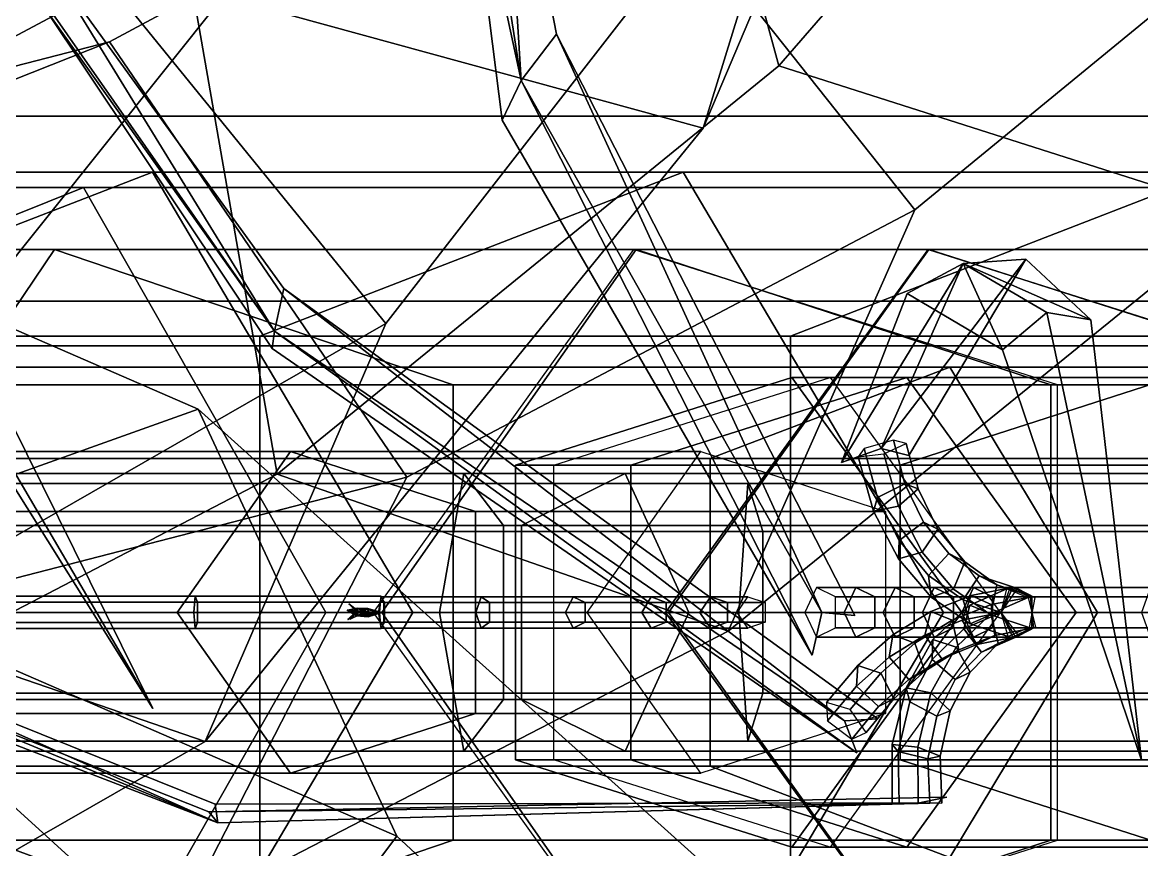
# Model space of a CAD drawing. Header units: metres. Extents: x -236 to 197, y -84 to 78.
# Drawn here: x 52.907 to 57.627, y -1.001 to 2.49 of the extents above; entities that cross this region are included whole.
import ezdxf

# ---------------------------------------------------------------- set-up
doc = ezdxf.new("R2010")
doc.units = ezdxf.units.M

msp = doc.modelspace()

# ---------------------------------------------------------------- linework, layer by layer
at = {"layer": 'Lacypla_Intrnd', "color": 3}
for points in [[(49.3795, 1.5316, 697.3283), (53.0419, 1.5316, 706.8227), (52.009, 0, 707.2211), (48.3466, 0, 697.7267)], [(49.3185, 1.5316, 437.1048), (58.1727, 1.5316, 442.1207), (57.627, 0, 443.084), (48.7728, 0, 438.0681)], [(50.2065, 0.9609, 435.5373), (59.0608, 0.9609, 440.5531), (58.1727, 1.5316, 442.1207), (49.3185, 1.5316, 437.1048)], [(51.0605, 0.9609, 696.6799), (54.7228, 0.9609, 706.1743), (53.0419, 1.5316, 706.8227), (49.3795, 1.5316, 697.3283)], [(53.0419, 1.5316, 706.8227), (55.4958, 1.5316, 716.6348), (54.4219, 0, 716.9039), (52.009, 0, 707.2211)], [(54.7228, 0.9609, 706.1743), (57.2434, 0.9609, 716.1971), (55.4958, 1.5316, 716.6348), (53.0419, 1.5316, 706.8227)], [(56.7263, 1.5316, 736.7879), (55.4844, 1.5316, 746.8257), (54.3857, 0, 746.6902), (55.6192, 0, 736.7879)], [(55.4958, 1.5316, 716.6348), (56.7301, 1.5316, 726.6736), (55.6313, 0, 726.8091), (54.4219, 0, 716.9039)], [(58.5279, 0.9609, 736.7879), (57.2725, 0.9609, 747.0463), (55.4844, 1.5316, 746.8257), (56.7263, 1.5316, 736.7879)], [(57.2434, 0.9609, 716.1971), (58.5182, 0.9609, 726.453), (56.7301, 1.5316, 726.6736), (55.4958, 1.5316, 716.6348)], [(56.7301, 1.5316, 726.6736), (56.7263, 1.5316, 736.7879), (55.6192, 0, 736.7879), (55.6313, 0, 726.8091)], [(58.5182, 0.9609, 726.453), (58.5279, 0.9609, 736.7879), (56.7263, 1.5316, 736.7879), (56.7301, 1.5316, 726.6736)], [(50.2065, -0.9609, 435.5373), (59.0608, -0.9609, 440.5531), (59.0608, 0.9609, 440.5531), (50.2065, 0.9609, 435.5373)], [(51.0605, -0.9609, 696.6799), (54.7228, -0.9609, 706.1743), (54.7228, 0.9609, 706.1743), (51.0605, 0.9609, 696.6799)], [(54.7228, -0.9609, 706.1743), (57.2434, -0.9609, 716.1971), (57.2434, 0.9609, 716.1971), (54.7228, 0.9609, 706.1743)], [(56.3139, 0.9911, 746.8957), (56.1523, 0.9911, 753.4788), (54.9869, 0.6218, 753.4501), (55.1485, 0.6218, 746.8671)], [(56.1523, 0.9911, 753.4788), (56.636, 0.9911, 760.0138), (55.4733, 0.6218, 760.0996), (54.9869, 0.6218, 753.4501)], [(56.636, 0.9911, 760.0138), (57.7578, 0.9911, 766.47), (56.6092, 0.6218, 766.6693), (55.4733, 0.6218, 760.0996)], [(57.0302, 0, 746.9133), (56.8685, 0, 753.4963), (56.1523, 0.9911, 753.4788), (56.3139, 0.9911, 746.8957)], [(56.8685, 0, 753.4963), (57.3504, 0, 759.9611), (56.636, 0.9911, 760.0138), (56.1523, 0.9911, 753.4788)], [(57.7578, 0.9911, 766.47), (59.5071, 0.9911, 772.7852), (58.3835, 0.6218, 773.0961), (56.6092, 0.6218, 766.6693)], [(57.3504, 0, 759.9611), (58.4637, 0, 766.3475), (57.7578, 0.9911, 766.47), (56.636, 0.9911, 760.0138)], [(57.2434, -0.9609, 716.1971), (58.5182, -0.9609, 726.453), (58.5182, 0.9609, 726.453), (57.2434, 0.9609, 716.1971)], [(58.5279, -0.9609, 736.7879), (57.2725, -0.9609, 747.0463), (57.2725, 0.9609, 747.0463), (58.5279, 0.9609, 736.7879)], [(55.1485, 0.6218, 746.8671), (54.9869, 0.6218, 753.4501), (54.9869, -0.6218, 753.4501), (55.1485, -0.6218, 746.8671)], [(54.9869, 0.6218, 753.4501), (55.4733, 0.6218, 760.0996), (55.4733, -0.6218, 760.0996), (54.9869, -0.6218, 753.4501)], [(55.4733, 0.6218, 760.0996), (56.6092, 0.6218, 766.6693), (56.6092, -0.6218, 766.6693), (55.4733, -0.6218, 760.0996)], [(56.6092, 0.6218, 766.6693), (58.3835, 0.6218, 773.0961), (58.3835, -0.6218, 773.0961), (56.6092, -0.6218, 766.6693)], [(51.004, 0.5855, 220.6413), (54.7681, 0.5855, 221.5844), (54.6653, 0, 221.9949), (50.9214, 0, 221.0563)], [(51.1383, 0.3673, 219.9658), (54.9354, 0.3673, 220.9163), (54.7681, 0.5855, 221.5844), (51.004, 0.5855, 220.6413)], [(52.4689, 0.5855, 700.0305), (55.4491, 0.5855, 702.4714), (55.0122, 0.3673, 703.0038), (51.9365, 0.3673, 700.4674)], [(52.796, 0, 699.762), (55.7176, 0, 702.1443), (55.4491, 0.5855, 702.4714), (52.4689, 0.5855, 700.0305)], [(54.7681, 0.5855, 221.5844), (58.4815, 0.5855, 222.711), (58.3586, 0, 223.116), (54.6653, 0, 221.9949)], [(54.9354, 0.3673, 220.9163), (58.6814, 0.3673, 222.052), (58.4815, 0.5855, 222.711), (54.7681, 0.5855, 221.5844)], [(55.4491, 0.5855, 702.4714), (58.8482, 0.5855, 704.2841), (58.5236, 0.3673, 704.8915), (55.0122, 0.3673, 703.0038)], [(55.7176, 0, 702.1443), (59.0478, 0, 703.9109), (58.8482, 0.5855, 704.2841), (55.4491, 0.5855, 702.4714)], [(51.1383, -0.3673, 219.9658), (54.9354, -0.3673, 220.9163), (54.9354, 0.3673, 220.9163), (51.1383, 0.3673, 219.9658)], [(51.9365, 0.3673, 700.4674), (55.0122, 0.3673, 703.0038), (55.0122, -0.3673, 703.0038), (51.9365, -0.3673, 700.4674)], [(54.9354, -0.3673, 220.9163), (58.6814, -0.3673, 222.052), (58.6814, 0.3673, 222.052), (54.9354, 0.3673, 220.9163)], [(55.0122, 0.3673, 703.0038), (58.5236, 0.3673, 704.8915), (58.5236, -0.3673, 704.8915), (55.0122, -0.3673, 703.0038)], [(54.8411, 0.0661, 748.1212), (54.4177, 0.0661, 748.2156), (54.4072, 0, 748.169), (54.8196, 0, 748.0786)], [(54.8761, 0.0415, 748.1907), (54.4347, 0.0415, 748.2915), (54.4177, 0.0661, 748.2156), (54.8411, 0.0661, 748.1212)], [(55.2289, 0.0661, 747.9268), (54.8411, 0.0661, 748.1212), (54.8196, 0, 748.0786), (55.1977, 0, 747.8906)], [(55.2797, 0.0415, 747.9857), (54.8761, 0.0415, 748.1907), (54.8411, 0.0661, 748.1212), (55.2289, 0.0661, 747.9268)], [(55.5579, 0.0661, 747.6439), (55.2289, 0.0661, 747.9268), (55.1977, 0, 747.8906), (55.5188, 0, 747.6163)], [(55.6214, 0.0415, 747.6886), (55.2797, 0.0415, 747.9857), (55.2289, 0.0661, 747.9268), (55.5579, 0.0661, 747.6439)], [(55.8082, 0.0661, 747.2895), (55.5579, 0.0661, 747.6439), (55.5188, 0, 747.6163), (55.7636, 0, 747.2723)], [(55.8807, 0.0415, 747.3175), (55.6214, 0.0415, 747.6886), (55.5579, 0.0661, 747.6439), (55.8082, 0.0661, 747.2895)], [(55.9662, 0.0661, 746.8798), (55.8082, 0.0661, 747.2895), (55.7636, 0, 747.2723), (55.9217, 0, 746.8626)], [(56.0388, 0.0415, 746.9078), (55.8807, 0.0415, 747.3175), (55.8082, 0.0661, 747.2895), (55.9662, 0.0661, 746.8798)], [(54.8761, -0.0415, 748.1907), (54.4347, -0.0415, 748.2915), (54.4347, 0.0415, 748.2915), (54.8761, 0.0415, 748.1907)], [(55.2797, -0.0415, 747.9857), (54.8761, -0.0415, 748.1907), (54.8761, 0.0415, 748.1907), (55.2797, 0.0415, 747.9857)], [(55.6214, -0.0415, 747.6886), (55.2797, -0.0415, 747.9857), (55.2797, 0.0415, 747.9857), (55.6214, 0.0415, 747.6886)], [(55.8807, -0.0415, 747.3175), (55.6214, -0.0415, 747.6886), (55.6214, 0.0415, 747.6886), (55.8807, 0.0415, 747.3175)], [(56.0388, -0.0415, 746.9078), (55.8807, -0.0415, 747.3175), (55.8807, 0.0415, 747.3175), (56.0388, 0.0415, 746.9078)], [(48.3466, 0, 697.7267), (52.009, 0, 707.2211), (53.0419, -1.5316, 706.8227), (49.3795, -1.5316, 697.3283)], [(48.7728, 0, 438.0681), (57.627, 0, 443.084), (58.1727, -1.5316, 442.1207), (49.3185, -1.5316, 437.1048)], [(50.9214, 0, 221.0563), (54.6653, 0, 221.9949), (54.7681, -0.5855, 221.5844), (51.004, -0.5855, 220.6413)], [(52.009, 0, 707.2211), (54.4219, 0, 716.9039), (55.4958, -1.5316, 716.6348), (53.0419, -1.5316, 706.8227)], [(52.4689, -0.5855, 700.0305), (55.4491, -0.5855, 702.4714), (55.7176, 0, 702.1443), (52.796, 0, 699.762)], [(55.6192, 0, 736.7879), (54.3857, 0, 746.6902), (55.4844, -1.5316, 746.8257), (56.7263, -1.5316, 736.7879)], [(54.8196, 0, 748.0786), (54.4072, 0, 748.169), (54.4177, -0.0661, 748.2156), (54.8411, -0.0661, 748.1212)], [(54.8411, -0.0661, 748.1212), (54.4177, -0.0661, 748.2156), (54.4347, -0.0415, 748.2915), (54.8761, -0.0415, 748.1907)], [(54.4219, 0, 716.9039), (55.6313, 0, 726.8091), (56.7301, -1.5316, 726.6736), (55.4958, -1.5316, 716.6348)], [(54.6653, 0, 221.9949), (58.3586, 0, 223.116), (58.4815, -0.5855, 222.711), (54.7681, -0.5855, 221.5844)], [(55.1977, 0, 747.8906), (54.8196, 0, 748.0786), (54.8411, -0.0661, 748.1212), (55.2289, -0.0661, 747.9268)], [(55.2289, -0.0661, 747.9268), (54.8411, -0.0661, 748.1212), (54.8761, -0.0415, 748.1907), (55.2797, -0.0415, 747.9857)], [(55.5188, 0, 747.6163), (55.1977, 0, 747.8906), (55.2289, -0.0661, 747.9268), (55.5579, -0.0661, 747.6439)], [(55.5579, -0.0661, 747.6439), (55.2289, -0.0661, 747.9268), (55.2797, -0.0415, 747.9857), (55.6214, -0.0415, 747.6886)], [(55.4491, -0.5855, 702.4714), (58.8482, -0.5855, 704.2841), (59.0478, 0, 703.9109), (55.7176, 0, 702.1443)], [(55.7636, 0, 747.2723), (55.5188, 0, 747.6163), (55.5579, -0.0661, 747.6439), (55.8082, -0.0661, 747.2895)], [(55.8082, -0.0661, 747.2895), (55.5579, -0.0661, 747.6439), (55.6214, -0.0415, 747.6886), (55.8807, -0.0415, 747.3175)], [(55.6313, 0, 726.8091), (55.6192, 0, 736.7879), (56.7263, -1.5316, 736.7879), (56.7301, -1.5316, 726.6736)], [(55.9217, 0, 746.8626), (55.7636, 0, 747.2723), (55.8082, -0.0661, 747.2895), (55.9662, -0.0661, 746.8798)], [(55.9662, -0.0661, 746.8798), (55.8082, -0.0661, 747.2895), (55.8807, -0.0415, 747.3175), (56.0388, -0.0415, 746.9078)], [(56.3139, -0.9911, 746.8957), (56.1523, -0.9911, 753.4788), (56.8685, 0, 753.4963), (57.0302, 0, 746.9133)], [(56.1523, -0.9911, 753.4788), (56.636, -0.9911, 760.0138), (57.3504, 0, 759.9611), (56.8685, 0, 753.4963)], [(56.636, -0.9911, 760.0138), (57.7578, -0.9911, 766.47), (58.4637, 0, 766.3475), (57.3504, 0, 759.9611)], [(51.004, -0.5855, 220.6413), (54.7681, -0.5855, 221.5844), (54.9354, -0.3673, 220.9163), (51.1383, -0.3673, 219.9658)], [(51.9365, -0.3673, 700.4674), (55.0122, -0.3673, 703.0038), (55.4491, -0.5855, 702.4714), (52.4689, -0.5855, 700.0305)], [(54.7681, -0.5855, 221.5844), (58.4815, -0.5855, 222.711), (58.6814, -0.3673, 222.052), (54.9354, -0.3673, 220.9163)], [(55.0122, -0.3673, 703.0038), (58.5236, -0.3673, 704.8915), (58.8482, -0.5855, 704.2841), (55.4491, -0.5855, 702.4714)], [(55.1485, -0.6218, 746.8671), (54.9869, -0.6218, 753.4501), (56.1523, -0.9911, 753.4788), (56.3139, -0.9911, 746.8957)], [(54.9869, -0.6218, 753.4501), (55.4733, -0.6218, 760.0996), (56.636, -0.9911, 760.0138), (56.1523, -0.9911, 753.4788)], [(55.4733, -0.6218, 760.0996), (56.6092, -0.6218, 766.6693), (57.7578, -0.9911, 766.47), (56.636, -0.9911, 760.0138)], [(56.6092, -0.6218, 766.6693), (58.3835, -0.6218, 773.0961), (59.5071, -0.9911, 772.7852), (57.7578, -0.9911, 766.47)], [(49.3185, -1.5316, 437.1048), (58.1727, -1.5316, 442.1207), (59.0608, -0.9609, 440.5531), (50.2065, -0.9609, 435.5373)], [(49.3795, -1.5316, 697.3283), (53.0419, -1.5316, 706.8227), (54.7228, -0.9609, 706.1743), (51.0605, -0.9609, 696.6799)], [(53.0419, -1.5316, 706.8227), (55.4958, -1.5316, 716.6348), (57.2434, -0.9609, 716.1971), (54.7228, -0.9609, 706.1743)], [(56.7263, -1.5316, 736.7879), (55.4844, -1.5316, 746.8257), (57.2725, -0.9609, 747.0463), (58.5279, -0.9609, 736.7879)], [(55.4958, -1.5316, 716.6348), (56.7301, -1.5316, 726.6736), (58.5182, -0.9609, 726.453), (57.2434, -0.9609, 716.1971)], [(56.7301, -1.5316, 726.6736), (56.7263, -1.5316, 736.7879), (58.5279, -0.9609, 736.7879), (58.5182, -0.9609, 726.453)]]:
    msp.add_3dface(points, dxfattribs=at)
at = {"layer": 'Lacypla_Leaf', "color": 3}
for points in [[(54.8187, 3.4719, 792.0076), (54.923, 3.6556, 791.9775), (55.0105, 2.2443, 793.2386)], [(54.8187, 3.4719, 792.0076), (55.0105, 2.2443, 793.2386), (54.923, 3.6556, 791.9775)], [(55.0105, 2.2443, 793.2386), (54.923, 3.6556, 791.9775), (55.1595, 2.4404, 793.3345)], [(55.0105, 2.2443, 793.2386), (55.1595, 2.4404, 793.3345), (54.923, 3.6556, 791.9775)], [(55.0105, 2.2443, 793.2386), (54.7658, 3.3777, 791.7413), (54.8187, 3.4719, 792.0076)], [(55.0105, 2.2443, 793.2386), (54.8187, 3.4719, 792.0076), (54.7658, 3.3777, 791.7413)], [(54.9301, 2.0774, 793.0314), (54.7658, 3.3777, 791.7413), (55.0105, 2.2443, 793.2386)], [(54.9301, 2.0774, 793.0314), (55.0105, 2.2443, 793.2386), (54.7658, 3.3777, 791.7413)], [(54.8426, -5.7574, 202.9584), (49.2328, 3.243, 203.5476), (55.1031, -6.5776, 204.1794)], [(54.8426, -5.7574, 202.9584), (55.1031, -6.5776, 204.1794), (49.2328, 3.243, 203.5476)], [(49.2328, 3.243, 203.5476), (54.2033, -6.4167, 204.8075), (55.1031, -6.5776, 204.1794)], [(49.2328, 3.243, 203.5476), (55.1031, -6.5776, 204.1794), (54.2033, -6.4167, 204.8075)], [(53.0249, 2.5394, 793.5549), (53.0165, 2.7418, 793.6221), (53.9701, 1.1873, 794.136)], [(53.0249, 2.5394, 793.5549), (53.9701, 1.1873, 794.136), (53.0165, 2.7418, 793.6221)], [(53.9701, 1.1873, 794.136), (53.0165, 2.7418, 793.6221), (54.0096, 1.3664, 794.3264)], [(53.9701, 1.1873, 794.136), (54.0096, 1.3664, 794.3264), (53.0165, 2.7418, 793.6221)], [(53.96, 1.1137, 793.868), (52.9936, 2.5595, 793.2698), (53.9701, 1.1873, 794.136)], [(53.96, 1.1137, 793.868), (53.9701, 1.1873, 794.136), (52.9936, 2.5595, 793.2698)], [(53.9701, 1.1873, 794.136), (52.9936, 2.5595, 793.2698), (53.0249, 2.5394, 793.5549)], [(53.9701, 1.1873, 794.136), (53.0249, 2.5394, 793.5549), (52.9936, 2.5595, 793.2698)], [(55.1595, 2.4404, 793.3345), (56.2781, 0, 794.6673), (55.0105, 2.2443, 793.2386)], [(55.1595, 2.4404, 793.3345), (55.0105, 2.2443, 793.2386), (56.2781, 0, 794.6673)], [(56.2781, 0, 794.6673), (55.1595, 2.4404, 793.3345), (56.4169, -0.0131, 794.7875)], [(56.2781, 0, 794.6673), (56.4169, -0.0131, 794.7875), (55.1595, 2.4404, 793.3345)], [(56.2378, -0.1802, 794.6237), (54.9301, 2.0774, 793.0314), (55.0105, 2.2443, 793.2386)], [(56.2378, -0.1802, 794.6237), (55.0105, 2.2443, 793.2386), (54.9301, 2.0774, 793.0314)], [(56.2781, 0, 794.6673), (55.0105, 2.2443, 793.2386), (56.2378, -0.1802, 794.6237)], [(56.2781, 0, 794.6673), (56.2378, -0.1802, 794.6237), (55.0105, 2.2443, 793.2386)], [(56.529, 0.6911, 794.4507), (56.8749, 1.4724, 791.6302), (56.3612, 0.6323, 794.5171)], [(56.529, 0.6911, 794.4507), (56.3612, 0.6323, 794.5171), (56.8749, 1.4724, 791.6302)], [(56.3612, 0.6323, 794.5171), (56.638, 1.3459, 791.5579), (56.8749, 1.4724, 791.6302)], [(56.3612, 0.6323, 794.5171), (56.8749, 1.4724, 791.6302), (56.638, 1.3459, 791.5579)], [(57.1385, 1.4911, 791.6273), (56.529, 0.6911, 794.4507), (56.8749, 1.4724, 791.6302)], [(57.1385, 1.4911, 791.6273), (56.8749, 1.4724, 791.6302), (56.529, 0.6911, 794.4507)], [(56.529, 0.6911, 794.4507), (57.1385, 1.4911, 791.6273), (56.6451, 0.6617, 794.5905)], [(56.529, 0.6911, 794.4507), (56.6451, 0.6617, 794.5905), (57.1385, 1.4911, 791.6273)], [(56.638, 1.3459, 791.5579), (57.0403, 1.1077, 789.7792), (56.8749, 1.4724, 791.6302)], [(56.638, 1.3459, 791.5579), (56.8749, 1.4724, 791.6302), (57.0403, 1.1077, 789.7792)], [(56.8749, 1.4724, 791.6302), (57.4133, 1.2346, 789.8293), (57.1385, 1.4911, 791.6273)], [(56.8749, 1.4724, 791.6302), (57.1385, 1.4911, 791.6273), (57.4133, 1.2346, 789.8293)], [(56.8749, 1.4724, 791.6302), (57.0403, 1.1077, 789.7792), (57.2275, 1.2655, 789.9296)], [(56.8749, 1.4724, 791.6302), (57.2275, 1.2655, 789.9296), (57.0403, 1.1077, 789.7792)], [(57.2275, 1.2655, 789.9296), (57.4133, 1.2346, 789.8293), (56.8749, 1.4724, 791.6302)], [(57.2275, 1.2655, 789.9296), (56.8749, 1.4724, 791.6302), (57.4133, 1.2346, 789.8293)], [(54.0096, 1.3664, 794.3264), (56.3737, -0.4576, 794.5847), (53.9701, 1.1873, 794.136)], [(54.0096, 1.3664, 794.3264), (53.9701, 1.1873, 794.136), (56.3737, -0.4576, 794.5847)], [(56.3737, -0.4576, 794.5847), (54.0096, 1.3664, 794.3264), (56.514, -0.4494, 794.7036)], [(56.3737, -0.4576, 794.5847), (56.514, -0.4494, 794.7036), (54.0096, 1.3664, 794.3264)], [(57.0403, 1.1077, 789.7792), (57.6267, -0.6239, 788.8661), (57.2275, 1.2655, 789.9296)], [(57.0403, 1.1077, 789.7792), (57.2275, 1.2655, 789.9296), (57.6267, -0.6239, 788.8661)], [(57.6267, -0.6239, 788.8661), (57.4133, 1.2346, 789.8293), (57.2275, 1.2655, 789.9296)], [(57.6267, -0.6239, 788.8661), (57.2275, 1.2655, 789.9296), (57.4133, 1.2346, 789.8293)], [(56.4255, -0.5925, 794.4617), (53.96, 1.1137, 793.868), (53.9701, 1.1873, 794.136)], [(56.4255, -0.5925, 794.4617), (53.9701, 1.1873, 794.136), (53.96, 1.1137, 793.868)], [(56.3737, -0.4576, 794.5847), (53.9701, 1.1873, 794.136), (56.4255, -0.5925, 794.4617)], [(56.3737, -0.4576, 794.5847), (56.4255, -0.5925, 794.4617), (53.9701, 1.1873, 794.136)], [(52.7513, 0.7203, 746.4055), (53.4569, -0.4057, 746.3927), (52.7377, 0.8229, 746.561)], [(52.7513, 0.7203, 746.4055), (52.7377, 0.8229, 746.561), (53.4569, -0.4057, 746.3927)], [(53.4569, -0.4057, 746.3927), (52.859, 0.8028, 746.6253), (52.7377, 0.8229, 746.561)], [(53.4569, -0.4057, 746.3927), (52.7377, 0.8229, 746.561), (52.859, 0.8028, 746.6253)], [(53.719, -0.809, 794.0759), (52.0132, -0.1229, 794.1156), (53.7308, -0.8877, 794.3423)], [(53.719, -0.809, 794.0759), (53.7308, -0.8877, 794.3423), (52.0132, -0.1229, 794.1156)], [(53.7308, -0.8877, 794.3423), (52.0132, -0.1229, 794.1156), (52.0987, -0.2591, 794.3538)], [(53.7308, -0.8877, 794.3423), (52.0987, -0.2591, 794.3538), (52.0132, -0.1229, 794.1156)], [(52.0987, -0.2591, 794.3538), (51.9874, -0.165, 794.5098), (53.7308, -0.8877, 794.3423)], [(52.0987, -0.2591, 794.3538), (53.7308, -0.8877, 794.3423), (51.9874, -0.165, 794.5098)], [(53.7308, -0.8877, 794.3423), (51.9874, -0.165, 794.5098), (53.6924, -0.8422, 794.5999)], [(53.7308, -0.8877, 794.3423), (53.6924, -0.8422, 794.5999), (51.9874, -0.165, 794.5098)], [(56.6766, -0.8059, 794.3234), (53.6924, -0.8422, 794.5999), (56.8047, -0.779, 794.4528)], [(56.6766, -0.8059, 794.3234), (56.8047, -0.779, 794.4528), (53.6924, -0.8422, 794.5999)], [(53.6924, -0.8422, 794.5999), (56.6766, -0.8059, 794.3234), (53.7308, -0.8877, 794.3423)], [(53.6924, -0.8422, 794.5999), (53.7308, -0.8877, 794.3423), (56.6766, -0.8059, 794.3234)], [(56.7744, -0.8035, 794.1608), (53.719, -0.809, 794.0759), (53.7308, -0.8877, 794.3423)], [(56.7744, -0.8035, 794.1608), (53.7308, -0.8877, 794.3423), (53.719, -0.809, 794.0759)], [(56.6766, -0.8059, 794.3234), (53.7308, -0.8877, 794.3423), (56.7744, -0.8035, 794.1608)], [(56.6766, -0.8059, 794.3234), (56.7744, -0.8035, 794.1608), (53.7308, -0.8877, 794.3423)]]:
    msp.add_3dface(points, dxfattribs=at)
at = {"layer": 'Lacypla_Mrstm', "color": 3}
for points in [[(54.2763, 0.0092, 748.2337), (54.318, 0.0161, 748.2585), (54.318, -0.0018, 748.2585)], [(54.2763, 0.0092, 748.2337), (54.318, -0.0018, 748.2585), (54.318, 0.0161, 748.2585)], [(54.316, -0.0144, 748.2498), (54.2763, 0.0092, 748.2337), (54.318, -0.0018, 748.2585)], [(54.316, -0.0144, 748.2498), (54.318, -0.0018, 748.2585), (54.2763, 0.0092, 748.2337)], [(54.2797, -0.0305, 748.2487), (54.3149, 0.0033, 748.2448), (54.3186, -0.0023, 748.2614)], [(54.2797, -0.0305, 748.2487), (54.3186, -0.0023, 748.2614), (54.3149, 0.0033, 748.2448)], [(54.3147, 0.0061, 748.2438), (54.2837, 0.0364, 748.2667), (54.3179, 0.0012, 748.2581)], [(54.3147, 0.0061, 748.2438), (54.3179, 0.0012, 748.2581), (54.2837, 0.0364, 748.2667)], [(54.2837, 0.0364, 748.2667), (54.3216, 0.0064, 748.2748), (54.3179, 0.0012, 748.2581)], [(54.2837, 0.0364, 748.2667), (54.3179, 0.0012, 748.2581), (54.3216, 0.0064, 748.2748)], [(54.3221, 0.0052, 748.2771), (54.289, -0.0284, 748.2902), (54.3189, 0.0004, 748.2628)], [(54.3221, 0.0052, 748.2771), (54.3189, 0.0004, 748.2628), (54.289, -0.0284, 748.2902)], [(54.289, -0.0284, 748.2902), (54.3166, -0.0141, 748.2524), (54.3189, 0.0004, 748.2628)], [(54.289, -0.0284, 748.2902), (54.3189, 0.0004, 748.2628), (54.3166, -0.0141, 748.2524)], [(54.3185, 0.0179, 748.2608), (54.2915, 0.0127, 748.3013), (54.3185, 0.0025, 748.2607)], [(54.3185, 0.0179, 748.2608), (54.3185, 0.0025, 748.2607), (54.2915, 0.0127, 748.3013)], [(54.2915, 0.0127, 748.3013), (54.3207, -0.0121, 748.2709), (54.3185, 0.0025, 748.2607)], [(54.2915, 0.0127, 748.3013), (54.3185, 0.0025, 748.2607), (54.3207, -0.0121, 748.2709)], [(54.362, -0.003, 748.2318), (54.3147, 0.0061, 748.2438), (54.3646, -0.0022, 748.2487)], [(54.362, -0.003, 748.2318), (54.3646, -0.0022, 748.2487), (54.3147, 0.0061, 748.2438)], [(54.3646, -0.0022, 748.2487), (54.3147, 0.0061, 748.2438), (54.3179, 0.0012, 748.2581)], [(54.3646, -0.0022, 748.2487), (54.3179, 0.0012, 748.2581), (54.3147, 0.0061, 748.2438)], [(54.3149, 0.0033, 748.2448), (54.3631, 0.0118, 748.2418), (54.3654, 0.0011, 748.2521)], [(54.3149, 0.0033, 748.2448), (54.3654, 0.0011, 748.2521), (54.3631, 0.0118, 748.2418)], [(54.3149, 0.0033, 748.2448), (54.3654, 0.0011, 748.2521), (54.3186, -0.0023, 748.2614)], [(54.3149, 0.0033, 748.2448), (54.3186, -0.0023, 748.2614), (54.3654, 0.0011, 748.2521)], [(54.3166, -0.0141, 748.2524), (54.3648, 0.0025, 748.2495), (54.3189, 0.0004, 748.2628)], [(54.3166, -0.0141, 748.2524), (54.3189, 0.0004, 748.2628), (54.3648, 0.0025, 748.2495)], [(54.3166, -0.0141, 748.2524), (54.3619, -0.0041, 748.2365), (54.3648, 0.0025, 748.2495)], [(54.3166, -0.0141, 748.2524), (54.3648, 0.0025, 748.2495), (54.3619, -0.0041, 748.2365)], [(54.3216, 0.0064, 748.2748), (54.3646, -0.0022, 748.2487), (54.3179, 0.0012, 748.2581)], [(54.3216, 0.0064, 748.2748), (54.3179, 0.0012, 748.2581), (54.3646, -0.0022, 748.2487)], [(54.318, 0.0161, 748.2585), (54.3653, -0.0018, 748.2516), (54.318, -0.0018, 748.2585)], [(54.318, 0.0161, 748.2585), (54.318, -0.0018, 748.2585), (54.3653, -0.0018, 748.2516)], [(54.318, 0.0161, 748.2585), (54.3667, 0.0115, 748.2582), (54.3653, -0.0018, 748.2516)], [(54.318, 0.0161, 748.2585), (54.3653, -0.0018, 748.2516), (54.3667, 0.0115, 748.2582)], [(54.3641, 0.0164, 748.2413), (54.3185, 0.0179, 748.2608), (54.3643, 0.0004, 748.2474)], [(54.3641, 0.0164, 748.2413), (54.3643, 0.0004, 748.2474), (54.3185, 0.0179, 748.2608)], [(54.3643, 0.0004, 748.2474), (54.3185, 0.0179, 748.2608), (54.3185, 0.0025, 748.2607)], [(54.3643, 0.0004, 748.2474), (54.3185, 0.0025, 748.2607), (54.3185, 0.0179, 748.2608)], [(54.3207, -0.0121, 748.2709), (54.3643, 0.0004, 748.2474), (54.3185, 0.0025, 748.2607)], [(54.3207, -0.0121, 748.2709), (54.3185, 0.0025, 748.2607), (54.3643, 0.0004, 748.2474)], [(54.3654, 0.0011, 748.2521), (54.3206, -0.0147, 748.2703), (54.3186, -0.0023, 748.2614)], [(54.3654, 0.0011, 748.2521), (54.3186, -0.0023, 748.2614), (54.3206, -0.0147, 748.2703)], [(54.3648, 0.0025, 748.2495), (54.3221, 0.0052, 748.2771), (54.3189, 0.0004, 748.2628)], [(54.3648, 0.0025, 748.2495), (54.3189, 0.0004, 748.2628), (54.3221, 0.0052, 748.2771)], [(54.3696, -0.0081, 748.2658), (54.3206, -0.0147, 748.2703), (54.3654, 0.0011, 748.2521)], [(54.3696, -0.0081, 748.2658), (54.3654, 0.0011, 748.2521), (54.3206, -0.0147, 748.2703)], [(54.3207, -0.0121, 748.2709), (54.3648, -0.0143, 748.2495), (54.3643, 0.0004, 748.2474)], [(54.3207, -0.0121, 748.2709), (54.3643, 0.0004, 748.2474), (54.3648, -0.0143, 748.2495)], [(54.3216, 0.0064, 748.2748), (54.3678, -0.0049, 748.2631), (54.3646, -0.0022, 748.2487)], [(54.3216, 0.0064, 748.2748), (54.3646, -0.0022, 748.2487), (54.3678, -0.0049, 748.2631)], [(54.3688, 0.0132, 748.2622), (54.3221, 0.0052, 748.2771), (54.3648, 0.0025, 748.2495)], [(54.3688, 0.0132, 748.2622), (54.3648, 0.0025, 748.2495), (54.3221, 0.0052, 748.2771)], [(54.3648, 0.0025, 748.2495), (54.3619, -0.0041, 748.2365), (54.4224, 0, 748.2369)], [(54.3648, 0.0025, 748.2495), (54.4224, 0, 748.2369), (54.3619, -0.0041, 748.2365)], [(54.3654, 0.0011, 748.2521), (54.3631, 0.0118, 748.2418), (54.4224, 0, 748.2369)], [(54.3654, 0.0011, 748.2521), (54.4224, 0, 748.2369), (54.3631, 0.0118, 748.2418)], [(54.4224, 0, 748.2369), (54.3641, 0.0164, 748.2413), (54.3643, 0.0004, 748.2474)], [(54.4224, 0, 748.2369), (54.3643, 0.0004, 748.2474), (54.3641, 0.0164, 748.2413)], [(54.3643, 0.0004, 748.2474), (54.3648, -0.0143, 748.2495), (54.4224, 0, 748.2369)], [(54.3643, 0.0004, 748.2474), (54.4224, 0, 748.2369), (54.3648, -0.0143, 748.2495)], [(54.4224, 0, 748.2369), (54.3688, 0.0132, 748.2622), (54.3648, 0.0025, 748.2495)], [(54.4224, 0, 748.2369), (54.3648, 0.0025, 748.2495), (54.3688, 0.0132, 748.2622)], [(54.3653, -0.0018, 748.2516), (54.3667, 0.0115, 748.2582), (54.4224, 0, 748.2369)], [(54.3653, -0.0018, 748.2516), (54.4224, 0, 748.2369), (54.3667, 0.0115, 748.2582)], [(54.4224, 0, 748.2369), (54.3696, -0.0081, 748.2658), (54.3654, 0.0011, 748.2521)], [(54.4224, 0, 748.2369), (54.3654, 0.0011, 748.2521), (54.3696, -0.0081, 748.2658)], [(54.3206, -0.0147, 748.2703), (54.2797, -0.0305, 748.2487), (54.3186, -0.0023, 748.2614)], [(54.3206, -0.0147, 748.2703), (54.3186, -0.0023, 748.2614), (54.2797, -0.0305, 748.2487)], [(54.3654, -0.0183, 748.2472), (54.316, -0.0144, 748.2498), (54.3653, -0.0018, 748.2516)], [(54.3654, -0.0183, 748.2472), (54.3653, -0.0018, 748.2516), (54.316, -0.0144, 748.2498)], [(54.3653, -0.0018, 748.2516), (54.316, -0.0144, 748.2498), (54.318, -0.0018, 748.2585)], [(54.3653, -0.0018, 748.2516), (54.318, -0.0018, 748.2585), (54.316, -0.0144, 748.2498)], [(54.4224, 0, 748.2369), (54.362, -0.003, 748.2318), (54.3646, -0.0022, 748.2487)], [(54.4224, 0, 748.2369), (54.3646, -0.0022, 748.2487), (54.362, -0.003, 748.2318)], [(54.3646, -0.0022, 748.2487), (54.3678, -0.0049, 748.2631), (54.4224, 0, 748.2369)], [(54.3646, -0.0022, 748.2487), (54.4224, 0, 748.2369), (54.3678, -0.0049, 748.2631)], [(54.4224, 0, 748.2369), (54.3654, -0.0183, 748.2472), (54.3653, -0.0018, 748.2516)], [(54.4224, 0, 748.2369), (54.3653, -0.0018, 748.2516), (54.3654, -0.0183, 748.2472)]]:
    msp.add_3dface(points, dxfattribs=at)
at = {"layer": 'Lacypla_Petiole', "color": 3}
for points in [[(55.7771, 2.0429, 491.6393), (57.3031, 5.6431, 493.806), (57.5263, 6.7125, 491.7916), (56.2376, 3.5346, 489.9618)], [(55.5231, 4.4138, 495.0726), (57.2982, 6.4887, 497.593), (58.0437, 4.5511, 498.6515), (56.0969, 2.3071, 495.8872)], [(53.7536, 2.5988, 492.5601), (55.1912, 6.0416, 494.6013), (57.3031, 5.6431, 493.806), (55.7771, 2.0429, 491.6393)], [(53.007, 2.9827, 487.7059), (54.503, 5.0264, 489.8302), (52.9543, 4.4705, 491.4252), (51.3458, 2.3256, 489.1413)], [(54.4399, 1.2192, 487.4093), (56.2376, 3.5346, 489.9618), (54.503, 5.0264, 489.8302), (53.007, 2.9827, 487.7059)], [(56.6704, 1.6986, 490.5763), (58.6936, 3.3604, 493.4491), (57.1389, 5.0394, 493.5728), (55.2624, 3.4759, 490.9085)], [(56.0969, 2.3071, 495.8872), (58.0437, 4.5511, 498.6515), (60.0512, 3.9757, 497.7079), (58.0534, 1.6815, 494.8712)], [(51.3458, 2.3256, 489.1413), (52.9543, 4.4705, 491.4252), (53.7536, 2.5988, 492.5601), (51.7668, 0.1128, 489.739)], [(53.592, 2.8136, 492.3306), (55.5231, 4.4138, 495.0726), (56.0969, 2.3071, 495.8872), (53.9815, 0.5836, 492.8837)], [(53.6778, -0.5442, 488.6585), (55.7771, 2.0429, 491.6393), (56.2376, 3.5346, 489.9618), (54.4399, 1.2192, 487.4093)], [(53.2742, 2.4074, 488.0854), (55.2624, 3.4759, 490.9085), (53.592, 2.8136, 492.3306), (51.5466, 1.7228, 489.4263)], [(54.5287, 0.5703, 487.5352), (56.6704, 1.6986, 490.5763), (55.2624, 3.4759, 490.9085), (53.2742, 2.4074, 488.0854)], [(55.8833, -0.0786, 491.79), (58.0534, 1.6815, 494.8712), (58.6936, 3.3604, 493.4491), (56.6704, 1.6986, 490.5763)], [(50.8818, 1.7635, 484.6884), (53.007, 2.9827, 487.7059), (51.3458, 2.3256, 489.1413), (49.2207, 1.1063, 486.1238)], [(52.3148, 0, 484.3918), (54.4399, 1.2192, 487.4093), (53.007, 2.9827, 487.7059), (50.8818, 1.7635, 484.6884)], [(51.5466, 1.7228, 489.4263), (53.592, 2.8136, 492.3306), (53.9815, 0.5836, 492.8837), (51.7435, -0.5822, 489.7059)], [(51.7668, 0.1128, 489.739), (53.7536, 2.5988, 492.5601), (55.7771, 2.0429, 491.6393), (53.6778, -0.5442, 488.6585)], [(51.0604, 1.8371, 484.942), (53.2742, 2.4074, 488.0854), (51.5466, 1.7228, 489.4263), (49.3327, 1.1525, 486.2829)], [(52.3148, 0, 484.3918), (54.5287, 0.5703, 487.5352), (53.2742, 2.4074, 488.0854), (51.0604, 1.8371, 484.942)], [(53.9815, 0.5836, 492.8837), (56.0969, 2.3071, 495.8872), (58.0534, 1.6815, 494.8712), (55.8833, -0.0786, 491.79)], [(49.1349, 2.0935, 259.9741), (65.8744, 2.0935, 277.5513), (64.091, 1.3133, 279.2492), (47.1937, 1.3133, 261.4891)], [(50.3278, 0, 259.0431), (66.9703, 0, 276.5079), (65.8744, 2.0935, 277.5513), (49.1349, 2.0935, 259.9741)], [(51.2172, 1.8572, 485.1647), (53.4554, 1.8572, 488.3426), (51.6693, 1.1651, 489.6005), (49.4311, 1.1651, 486.4227)], [(52.3148, 0, 484.3918), (54.5529, 0, 487.5696), (53.4554, 1.8572, 488.3426), (51.2172, 1.8572, 485.1647)], [(53.4554, 1.8572, 488.3426), (55.6935, 1.8572, 491.5204), (53.9074, 1.1651, 492.7784), (51.6693, 1.1651, 489.6005)], [(54.5529, 0, 487.5696), (56.791, 0, 490.7475), (55.6935, 1.8572, 491.5204), (53.4554, 1.8572, 488.3426)], [(55.6935, 1.8572, 491.5204), (57.9316, 1.8572, 494.6983), (56.1455, 1.1651, 495.9562), (53.9074, 1.1651, 492.7784)], [(56.791, 0, 490.7475), (59.0292, 0, 493.9254), (57.9316, 1.8572, 494.6983), (55.6935, 1.8572, 491.5204)], [(57.9316, 1.8572, 494.6983), (60.1697, 1.8572, 497.8762), (58.3836, 1.1651, 499.1341), (56.1455, 1.1651, 495.9562)], [(51.4771, 1.8015, 485.5337), (53.6481, 0.8571, 488.6163), (51.7652, 0.1858, 489.7368), (49.5942, 1.1302, 486.6541)], [(52.3148, 0, 484.3918), (54.4858, -0.9444, 487.4744), (53.6481, 0.8571, 488.6163), (51.4771, 1.8015, 485.5337)], [(40.3679, 1.7935, 593.8506), (53.1638, 1.7935, 610.2423), (51.5007, 1.1251, 611.5402), (38.5856, 1.1251, 594.9792)], [(41.4631, 0, 593.157), (54.1857, 0, 609.4448), (53.1638, 1.7935, 610.2423), (40.3679, 1.7935, 593.8506)], [(53.1638, 1.7935, 610.2423), (67.5047, 1.7935, 625.3008), (65.9768, 1.1251, 626.7556), (51.5007, 1.1251, 611.5402)], [(54.1857, 0, 609.4448), (68.4436, 0, 624.407), (67.5047, 1.7935, 625.3008), (53.1638, 1.7935, 610.2423)], [(53.588, -1.2668, 488.531), (55.8833, -0.0786, 491.79), (56.6704, 1.6986, 490.5763), (54.5287, 0.5703, 487.5352)], [(47.1937, 1.3133, 261.4891), (64.091, 1.3133, 279.2492), (64.091, -1.3133, 279.2492), (47.1937, -1.3133, 261.4891)], [(51.5527, -1.7635, 485.6411), (53.6778, -0.5442, 488.6585), (54.4399, 1.2192, 487.4093), (52.3148, 0, 484.3918)], [(51.6693, 1.1651, 489.6005), (53.9074, 1.1651, 492.7784), (53.9074, -1.1651, 492.7784), (51.6693, -1.1651, 489.6005)], [(53.9074, 1.1651, 492.7784), (56.1455, 1.1651, 495.9562), (56.1455, -1.1651, 495.9562), (53.9074, -1.1651, 492.7784)], [(56.1455, 1.1651, 495.9562), (58.3836, 1.1651, 499.1341), (58.3836, -1.1651, 499.1341), (56.1455, -1.1651, 495.9562)], [(51.5007, 1.1251, 611.5402), (65.9768, 1.1251, 626.7556), (65.9768, -1.1251, 626.7556), (51.5007, -1.1251, 611.5402)], [(50.1358, 1.0346, 696.9563), (56.8185, 1.0346, 706.9578), (55.8067, 0.649, 707.6339), (49.1239, 0.649, 697.6324)], [(49.6909, 1.0346, 436.3457), (60.9135, 1.0346, 440.6748), (60.4756, 0.649, 441.8102), (49.2529, 0.649, 437.4811)], [(49.96, 0, 435.648), (61.1827, 0, 439.9771), (60.9135, 1.0346, 440.6748), (49.6909, 1.0346, 436.3457)], [(50.7575, 0, 696.5408), (57.4403, 0, 706.5423), (56.8185, 1.0346, 706.9578), (50.1358, 1.0346, 696.9563)], [(56.8185, 1.0346, 706.9578), (64.4295, 1.0346, 716.2291), (63.4888, 0.649, 717.0011), (55.8067, 0.649, 707.6339)], [(57.4403, 0, 706.5423), (65.0075, 0, 715.7547), (64.4295, 1.0346, 716.2291), (56.8185, 1.0346, 706.9578)], [(53.6481, 0.8571, 488.6163), (55.8662, -1.1387, 491.7658), (53.8923, -1.7491, 492.757), (51.7652, 0.1858, 489.7368)], [(54.4858, -0.9444, 487.4744), (56.4597, -2.7767, 490.2771), (55.8662, -1.1387, 491.7658), (53.6481, 0.8571, 488.6163)], [(56.6281, 0.5432, 794.3196), (56.581, 0.7264, 794.3602), (56.4571, 0.6911, 794.3673), (56.5129, 0.4851, 794.3192)], [(56.6013, 0.4487, 794.5051), (56.54, 0.669, 794.558), (56.6335, 0.7132, 794.4773), (56.6839, 0.5216, 794.4339)], [(56.6839, 0.5216, 794.4339), (56.6335, 0.7132, 794.4773), (56.581, 0.7264, 794.3602), (56.6281, 0.5432, 794.3196)], [(54.0379, 0.679, 754.542), (51.5671, 0.679, 762.0176), (51.1011, 0, 761.8636), (53.559, 0, 754.4344)], [(54.8172, 0.426, 754.717), (52.3256, 0.426, 762.2681), (51.5671, 0.679, 762.0176), (54.0379, 0.679, 754.542)], [(55.7677, 0.679, 746.8385), (54.0379, 0.679, 754.542), (53.559, 0, 754.4344), (55.2888, 0, 746.731)], [(56.5471, 0.426, 747.0135), (54.8172, 0.426, 754.717), (54.0379, 0.679, 754.542), (55.7677, 0.679, 746.8385)], [(56.5129, 0.4851, 794.3192), (56.4571, 0.6911, 794.3673), (56.4319, 0.6559, 794.4888), (56.4964, 0.427, 794.4332)], [(56.4964, 0.427, 794.4332), (56.4319, 0.6559, 794.4888), (56.54, 0.669, 794.558), (56.6013, 0.4487, 794.5051)], [(49.1239, 0.649, 697.6324), (55.8067, 0.649, 707.6339), (55.8067, -0.649, 707.6339), (49.1239, -0.649, 697.6324)], [(49.2529, 0.649, 437.4811), (60.4756, 0.649, 441.8102), (60.4756, -0.649, 441.8102), (49.2529, -0.649, 437.4811)], [(55.8067, 0.649, 707.6339), (63.4888, 0.649, 717.0011), (63.4888, -0.649, 717.0011), (55.8067, -0.649, 707.6339)], [(51.3742, -1.8371, 485.3875), (53.588, -1.2668, 488.531), (54.5287, 0.5703, 487.5352), (52.3148, 0, 484.3918)], [(51.7435, -0.5822, 489.7059), (53.9815, 0.5836, 492.8837), (55.8833, -0.0786, 491.79), (53.588, -1.2668, 488.531)], [(49.6963, 0, 218.5496), (55.9276, 0, 217.9331), (55.9661, 0.5433, 218.324), (49.6963, 0.5433, 218.9424)], [(49.6963, 0.5433, 218.9424), (55.9661, 0.5433, 218.324), (56.0288, 0.3408, 218.96), (49.6963, 0.3408, 219.5815)], [(55.9276, 0, 217.9331), (62.0685, 0, 216.7088), (62.1451, 0.5433, 217.094), (55.9661, 0.5433, 218.324)], [(55.9661, 0.5433, 218.324), (62.1451, 0.5433, 217.094), (62.2698, 0.3408, 217.7209), (56.0288, 0.3408, 218.96)], [(56.7074, 0.3807, 794.2511), (56.6281, 0.5432, 794.3196), (56.5129, 0.4851, 794.3192), (56.6049, 0.3032, 794.2397)], [(56.7013, 0.2546, 794.4189), (56.6013, 0.4487, 794.5051), (56.6839, 0.5216, 794.4339), (56.768, 0.3518, 794.3613)], [(56.768, 0.3518, 794.3613), (56.6839, 0.5216, 794.4339), (56.6281, 0.5432, 794.3196), (56.7074, 0.3807, 794.2511)], [(56.6049, 0.3032, 794.2397), (56.5129, 0.4851, 794.3192), (56.4964, 0.427, 794.4332), (56.6011, 0.2257, 794.3428)], [(54.8172, -0.426, 754.717), (52.3256, -0.426, 762.2681), (52.3256, 0.426, 762.2681), (54.8172, 0.426, 754.717)], [(56.5471, -0.426, 747.0135), (54.8172, -0.426, 754.717), (54.8172, 0.426, 754.717), (56.5471, 0.426, 747.0135)], [(56.6011, 0.2257, 794.3428), (56.4964, 0.427, 794.4332), (56.6013, 0.4487, 794.5051), (56.7013, 0.2546, 794.4189)], [(56.8144, 0.2485, 794.1589), (56.7074, 0.3807, 794.2511), (56.6049, 0.3032, 794.2397), (56.7277, 0.1563, 794.1339)], [(56.8808, 0.2141, 794.264), (56.768, 0.3518, 794.3613), (56.7074, 0.3807, 794.2511), (56.8144, 0.2485, 794.1589)], [(49.6963, 0.3408, 219.5815), (56.0288, 0.3408, 218.96), (56.0288, -0.3408, 218.96), (49.6963, -0.3408, 219.5815)], [(56.0288, 0.3408, 218.96), (62.2698, 0.3408, 217.7209), (62.2698, -0.3408, 217.7209), (56.0288, -0.3408, 218.96)], [(56.834, 0.0985, 794.3044), (56.7013, 0.2546, 794.4189), (56.768, 0.3518, 794.3613), (56.8808, 0.2141, 794.264)], [(56.7277, 0.1563, 794.1339), (56.6049, 0.3032, 794.2397), (56.6011, 0.2257, 794.3428), (56.7397, 0.0641, 794.2233)], [(56.7397, 0.0641, 794.2233), (56.6011, 0.2257, 794.3428), (56.7013, 0.2546, 794.4189), (56.834, 0.0985, 794.3044)], [(56.9424, 0.1545, 794.0485), (56.8144, 0.2485, 794.1589), (56.7277, 0.1563, 794.1339), (56.8738, 0.0532, 794.0078)], [(57.0156, 0.1167, 794.1478), (56.8808, 0.2141, 794.264), (56.8144, 0.2485, 794.1589), (56.9424, 0.1545, 794.0485)], [(56.9914, -0.0104, 794.1686), (56.834, 0.0985, 794.3044), (56.8808, 0.2141, 794.264), (57.0156, 0.1167, 794.1478)], [(51.7652, 0.1858, 489.7368), (53.8923, -1.7491, 492.757), (53.2598, -3.8043, 491.8589), (51.4392, -2.0747, 489.2738)], [(56.8738, 0.0532, 794.0078), (56.7277, 0.1563, 794.1339), (56.7397, 0.0641, 794.2233), (56.9039, -0.0483, 794.0816)], [(57.1031, 0.1014, 793.9099), (56.9424, 0.1545, 794.0485), (56.8738, 0.0532, 794.0078), (57.0346, 0, 793.8692)], [(57.1763, 0.0636, 794.0092), (57.0156, 0.1167, 794.1478), (56.9424, 0.1545, 794.0485), (57.1031, 0.1014, 793.9099)], [(49.6416, -1.1063, 486.7215), (51.7668, 0.1128, 489.739), (53.6778, -0.5442, 488.6585), (51.5527, -1.7635, 485.6411)], [(56.4212, 0.1045, 794.4982), (56.2555, 0.1045, 794.6412), (56.2061, 0, 794.5839), (56.3718, 0, 794.441)], [(56.5015, 0.0656, 794.5913), (56.3358, 0.0656, 794.7343), (56.2555, 0.1045, 794.6412), (56.4212, 0.1045, 794.4982)], [(56.5868, 0.1045, 794.3553), (56.4212, 0.1045, 794.4982), (56.3718, 0, 794.441), (56.5375, 0, 794.298)], [(56.6672, 0.0656, 794.4484), (56.5015, 0.0656, 794.5913), (56.4212, 0.1045, 794.4982), (56.5868, 0.1045, 794.3553)], [(56.7525, 0.1045, 794.2123), (56.5868, 0.1045, 794.3553), (56.5375, 0, 794.298), (56.7032, 0, 794.1551)], [(56.8328, 0.0656, 794.3054), (56.6672, 0.0656, 794.4484), (56.5868, 0.1045, 794.3553), (56.7525, 0.1045, 794.2123)], [(56.9182, 0.1045, 794.0694), (56.7525, 0.1045, 794.2123), (56.7032, 0, 794.1551), (56.8688, 0, 794.0121)], [(56.9039, -0.0483, 794.0816), (56.7397, 0.0641, 794.2233), (56.834, 0.0985, 794.3044), (56.9914, -0.0104, 794.1686)], [(56.9985, 0.0656, 794.1625), (56.8328, 0.0656, 794.3054), (56.7525, 0.1045, 794.2123), (56.9182, 0.1045, 794.0694)], [(57.0839, 0.1045, 793.9265), (56.9182, 0.1045, 794.0694), (56.8688, 0, 794.0121), (57.0346, 0, 793.8692)], [(57.0723, 0.1034, 793.9365), (56.9084, 0.0713, 794.0778), (56.8706, -0.0321, 794.0106), (57.0346, 0, 793.8692)], [(57.0591, 0.0993, 793.9478), (56.9017, 0.0306, 794.0835), (56.8772, -0.0686, 794.0049), (57.0346, 0, 793.8692)], [(57.1486, 0.0623, 794.033), (56.9913, -0.0064, 794.1686), (56.9017, 0.0306, 794.0835), (57.0591, 0.0993, 793.9478)], [(57.1569, 0.0649, 794.0258), (56.993, 0.0328, 794.1672), (56.9084, 0.0713, 794.0778), (57.0723, 0.1034, 793.9365)], [(57.1642, 0.0656, 794.0195), (56.9985, 0.0656, 794.1625), (56.9182, 0.1045, 794.0694), (57.0839, 0.1045, 793.9265)], [(57.1521, -0.0636, 794.03), (56.9914, -0.0104, 794.1686), (57.0156, 0.1167, 794.1478), (57.1763, 0.0636, 794.0092)], [(58.0019, 0.1045, 793.1348), (57.0839, 0.1045, 793.9265), (57.0346, 0, 793.8692), (57.9471, 0, 793.0827)], [(58.0909, 0.0656, 793.2196), (57.1642, 0.0656, 794.0195), (57.0839, 0.1045, 793.9265), (58.0019, 0.1045, 793.1348)], [(53.6352, 0.068, 748.3114), (52.8471, 0.068, 748.3306), (52.8459, 0, 748.2815), (53.6292, 0, 748.2626)], [(53.645, 0.0427, 748.3907), (52.8491, 0.0427, 748.4106), (52.8471, 0.068, 748.3306), (53.6352, 0.068, 748.3114)], [(54.4197, 0.068, 748.2147), (53.6352, 0.068, 748.3114), (53.6292, 0, 748.2626), (54.4137, 0, 748.1659)], [(54.4295, 0.0427, 748.294), (53.645, 0.0427, 748.3907), (53.6352, 0.068, 748.3114), (54.4197, 0.068, 748.2147)], [(56.5015, -0.0656, 794.5913), (56.3358, -0.0656, 794.7343), (56.3358, 0.0656, 794.7343), (56.5015, 0.0656, 794.5913)], [(56.6672, -0.0656, 794.4484), (56.5015, -0.0656, 794.5913), (56.5015, 0.0656, 794.5913), (56.6672, 0.0656, 794.4484)], [(56.8328, -0.0656, 794.3054), (56.6672, -0.0656, 794.4484), (56.6672, 0.0656, 794.4484), (56.8328, 0.0656, 794.3054)], [(56.9084, 0.0713, 794.0778), (56.7385, 0.0044, 794.2244), (56.7121, -0.0956, 794.1473), (56.8706, -0.0321, 794.0106)], [(56.993, 0.0328, 794.1672), (56.8274, -0.0328, 794.3101), (56.7385, 0.0044, 794.2244), (56.9084, 0.0713, 794.0778)], [(56.9985, -0.0656, 794.1625), (56.8328, -0.0656, 794.3054), (56.8328, 0.0656, 794.3054), (56.9985, 0.0656, 794.1625)], [(57.0346, 0, 793.8692), (56.8738, 0.0532, 794.0078), (56.9039, -0.0483, 794.0816), (57.0647, -0.1014, 793.943)], [(57.1798, -0.0623, 794.0061), (57.0225, -0.1309, 794.1418), (56.9913, -0.0064, 794.1686), (57.1486, 0.0623, 794.033)], [(57.1715, -0.0649, 794.0132), (57.0076, -0.097, 794.1546), (56.993, 0.0328, 794.1672), (57.1569, 0.0649, 794.0258)], [(57.1642, -0.0656, 794.0195), (56.9985, -0.0656, 794.1625), (56.9985, 0.0656, 794.1625), (57.1642, 0.0656, 794.0195)], [(58.0909, -0.0656, 793.2196), (57.1642, -0.0656, 794.0195), (57.1642, 0.0656, 794.0195), (58.0909, 0.0656, 793.2196)], [(53.645, -0.0427, 748.3907), (52.8491, -0.0427, 748.4106), (52.8491, 0.0427, 748.4106), (53.645, 0.0427, 748.3907)], [(54.4295, -0.0427, 748.294), (53.645, -0.0427, 748.3907), (53.645, 0.0427, 748.3907), (54.4295, 0.0427, 748.294)], [(56.7385, 0.0044, 794.2244), (56.5778, -0.0946, 794.363), (56.5623, -0.1891, 794.2766), (56.7121, -0.0956, 794.1473)], [(56.8274, -0.0328, 794.3101), (56.6708, -0.1298, 794.4452), (56.5778, -0.0946, 794.363), (56.7385, 0.0044, 794.2244)], [(56.9017, 0.0306, 794.0835), (56.7463, -0.1149, 794.2176), (56.7441, -0.1989, 794.1197), (56.8772, -0.0686, 794.0049)], [(56.9913, -0.0064, 794.1686), (56.8442, -0.1462, 794.2955), (56.7463, -0.1149, 794.2176), (56.9017, 0.0306, 794.0835)], [(57.0076, -0.097, 794.1546), (56.8562, -0.1583, 794.2852), (56.8274, -0.0328, 794.3101), (56.993, 0.0328, 794.1672)], [(40.3679, -1.7935, 593.8506), (53.1638, -1.7935, 610.2423), (54.1857, 0, 609.4448), (41.4631, 0, 593.157)], [(49.1349, -2.0935, 259.9741), (65.8744, -2.0935, 277.5513), (66.9703, 0, 276.5079), (50.3278, 0, 259.0431)], [(49.6909, -1.0346, 436.3457), (60.9135, -1.0346, 440.6748), (61.1827, 0, 439.9771), (49.96, 0, 435.648)], [(49.6963, -0.5433, 218.9424), (55.9661, -0.5433, 218.324), (55.9276, 0, 217.9331), (49.6963, 0, 218.5496)], [(50.1358, -1.0346, 696.9563), (56.8185, -1.0346, 706.9578), (57.4403, 0, 706.5423), (50.7575, 0, 696.5408)], [(50.9574, -1.8015, 484.7958), (53.1284, -2.746, 487.8784), (54.4858, -0.9444, 487.4744), (52.3148, 0, 484.3918)], [(53.559, 0, 754.4344), (51.1011, 0, 761.8636), (51.5671, -0.679, 762.0176), (54.0379, -0.679, 754.542)], [(51.2172, -1.8572, 485.1647), (53.4554, -1.8572, 488.3426), (54.5529, 0, 487.5696), (52.3148, 0, 484.3918)], [(53.6292, 0, 748.2626), (52.8459, 0, 748.2815), (52.8471, -0.068, 748.3306), (53.6352, -0.068, 748.3114)], [(53.6352, -0.068, 748.3114), (52.8471, -0.068, 748.3306), (52.8491, -0.0427, 748.4106), (53.645, -0.0427, 748.3907)], [(53.1638, -1.7935, 610.2423), (67.5047, -1.7935, 625.3008), (68.4436, 0, 624.407), (54.1857, 0, 609.4448)], [(53.4554, -1.8572, 488.3426), (55.6935, -1.8572, 491.5204), (56.791, 0, 490.7475), (54.5529, 0, 487.5696)], [(55.2888, 0, 746.731), (53.559, 0, 754.4344), (54.0379, -0.679, 754.542), (55.7677, -0.679, 746.8385)], [(54.4137, 0, 748.1659), (53.6292, 0, 748.2626), (53.6352, -0.068, 748.3114), (54.4197, -0.068, 748.2147)], [(54.4197, -0.068, 748.2147), (53.6352, -0.068, 748.3114), (53.645, -0.0427, 748.3907), (54.4295, -0.0427, 748.294)], [(55.6935, -1.8572, 491.5204), (57.9316, -1.8572, 494.6983), (59.0292, 0, 493.9254), (56.791, 0, 490.7475)], [(55.9661, -0.5433, 218.324), (62.1451, -0.5433, 217.094), (62.0685, 0, 216.7088), (55.9276, 0, 217.9331)], [(56.3718, 0, 794.441), (56.2061, 0, 794.5839), (56.2555, -0.1045, 794.6412), (56.4212, -0.1045, 794.4982)], [(56.5375, 0, 794.298), (56.3718, 0, 794.441), (56.4212, -0.1045, 794.4982), (56.5868, -0.1045, 794.3553)], [(56.7032, 0, 794.1551), (56.5375, 0, 794.298), (56.5868, -0.1045, 794.3553), (56.7525, -0.1045, 794.2123)], [(56.8562, -0.1583, 794.2852), (56.7132, -0.2484, 794.4086), (56.6708, -0.1298, 794.4452), (56.8274, -0.0328, 794.3101)], [(56.8688, 0, 794.0121), (56.7032, 0, 794.1551), (56.7525, -0.1045, 794.2123), (56.9182, -0.1045, 794.0694)], [(56.8706, -0.0321, 794.0106), (56.7121, -0.0956, 794.1473), (56.7844, -0.1956, 794.1848), (56.9316, -0.1355, 794.0577)], [(56.8185, -1.0346, 706.9578), (64.4295, -1.0346, 716.2291), (65.0075, 0, 715.7547), (57.4403, 0, 706.5423)], [(57.0225, -0.1309, 794.1418), (56.9034, -0.2516, 794.2445), (56.8442, -0.1462, 794.2955), (56.9913, -0.0064, 794.1686)], [(57.0346, 0, 793.8692), (56.8688, 0, 794.0121), (56.9182, -0.1045, 794.0694), (57.0839, -0.1045, 793.9265)], [(57.0346, 0, 793.8692), (56.8706, -0.0321, 794.0106), (56.9316, -0.1355, 794.0577), (57.0955, -0.1034, 793.9164)], [(57.0346, 0, 793.8692), (56.8772, -0.0686, 794.0049), (56.9514, -0.1679, 794.0407), (57.1087, -0.0993, 793.905)], [(57.0647, -0.1014, 793.943), (56.9039, -0.0483, 794.0816), (56.9914, -0.0104, 794.1686), (57.1521, -0.0636, 794.03)], [(57.9471, 0, 793.0827), (57.0346, 0, 793.8692), (57.0839, -0.1045, 793.9265), (58.0019, -0.1045, 793.1348)], [(56.4212, -0.1045, 794.4982), (56.2555, -0.1045, 794.6412), (56.3358, -0.0656, 794.7343), (56.5015, -0.0656, 794.5913)], [(56.5868, -0.1045, 794.3553), (56.4212, -0.1045, 794.4982), (56.5015, -0.0656, 794.5913), (56.6672, -0.0656, 794.4484)], [(56.7525, -0.1045, 794.2123), (56.5868, -0.1045, 794.3553), (56.6672, -0.0656, 794.4484), (56.8328, -0.0656, 794.3054)], [(56.8772, -0.0686, 794.0049), (56.7441, -0.1989, 794.1197), (56.8406, -0.2829, 794.1362), (56.9514, -0.1679, 794.0407)], [(56.9182, -0.1045, 794.0694), (56.7525, -0.1045, 794.2123), (56.8328, -0.0656, 794.3054), (56.9985, -0.0656, 794.1625)], [(57.0839, -0.1045, 793.9265), (56.9182, -0.1045, 794.0694), (56.9985, -0.0656, 794.1625), (57.1642, -0.0656, 794.0195)], [(57.0955, -0.1034, 793.9164), (56.9316, -0.1355, 794.0577), (57.0076, -0.097, 794.1546), (57.1715, -0.0649, 794.0132)], [(57.1087, -0.0993, 793.905), (56.9514, -0.1679, 794.0407), (57.0225, -0.1309, 794.1418), (57.1798, -0.0623, 794.0061)], [(58.0019, -0.1045, 793.1348), (57.0839, -0.1045, 793.9265), (57.1642, -0.0656, 794.0195), (58.0909, -0.0656, 793.2196)], [(56.5778, -0.0946, 794.363), (56.4299, -0.2237, 794.4905), (56.4246, -0.3107, 794.3954), (56.5623, -0.1891, 794.2766)], [(56.6708, -0.1298, 794.4452), (56.5267, -0.2561, 794.5695), (56.4299, -0.2237, 794.4905), (56.5778, -0.0946, 794.363)], [(56.7132, -0.2484, 794.4086), (56.5818, -0.3652, 794.5219), (56.5267, -0.2561, 794.5695), (56.6708, -0.1298, 794.4452)], [(56.7121, -0.0956, 794.1473), (56.5623, -0.1891, 794.2766), (56.6455, -0.2836, 794.3046), (56.7844, -0.1956, 794.1848)], [(56.8442, -0.1462, 794.2955), (56.7378, -0.34, 794.3873), (56.6334, -0.3176, 794.315), (56.7463, -0.1149, 794.2176)], [(56.7463, -0.1149, 794.2176), (56.6334, -0.3176, 794.315), (56.6487, -0.3778, 794.202), (56.7441, -0.1989, 794.1197)], [(56.9316, -0.1355, 794.0577), (56.7844, -0.1956, 794.1848), (56.8562, -0.1583, 794.2852), (57.0076, -0.097, 794.1546)], [(56.9514, -0.1679, 794.0407), (56.8406, -0.2829, 794.1362), (56.9034, -0.2516, 794.2445), (57.0225, -0.1309, 794.1418)], [(56.7844, -0.1956, 794.1848), (56.6455, -0.2836, 794.3046), (56.7132, -0.2484, 794.4086), (56.8562, -0.1583, 794.2852)], [(56.9034, -0.2516, 794.2445), (56.819, -0.4156, 794.3173), (56.7378, -0.34, 794.3873), (56.8442, -0.1462, 794.2955)], [(56.5267, -0.2561, 794.5695), (56.3981, -0.409, 794.6804), (56.298, -0.3802, 794.6044), (56.4299, -0.2237, 794.4905)], [(56.4299, -0.2237, 794.4905), (56.298, -0.3802, 794.6044), (56.3018, -0.4576, 794.5013), (56.4246, -0.3107, 794.3954)], [(56.5623, -0.1891, 794.2766), (56.4246, -0.3107, 794.3954), (56.5179, -0.3976, 794.4147), (56.6455, -0.2836, 794.3046)], [(56.7441, -0.1989, 794.1197), (56.6487, -0.3778, 794.202), (56.7628, -0.438, 794.2034), (56.8406, -0.2829, 794.1362)], [(56.5818, -0.3652, 794.5219), (56.4648, -0.5062, 794.6229), (56.3981, -0.409, 794.6804), (56.5267, -0.2561, 794.5695)], [(56.6455, -0.2836, 794.3046), (56.5179, -0.3976, 794.4147), (56.5818, -0.3652, 794.5219), (56.7132, -0.2484, 794.4086)], [(56.8406, -0.2829, 794.1362), (56.7628, -0.438, 794.2034), (56.819, -0.4156, 794.3173), (56.9034, -0.2516, 794.2445)], [(56.4246, -0.3107, 794.3954), (56.3018, -0.4576, 794.5013), (56.4043, -0.5351, 794.5126), (56.5179, -0.3976, 794.4147)], [(56.7378, -0.34, 794.3873), (56.6828, -0.5682, 794.4348), (56.5742, -0.5568, 794.366), (56.6334, -0.3176, 794.315)], [(56.6334, -0.3176, 794.315), (56.5742, -0.5568, 794.366), (56.6006, -0.5872, 794.2435), (56.6487, -0.3778, 794.202)], [(49.6963, -0.3408, 219.5815), (56.0288, -0.3408, 218.96), (55.9661, -0.5433, 218.324), (49.6963, -0.5433, 218.9424)], [(56.0288, -0.3408, 218.96), (62.2698, -0.3408, 217.7209), (62.1451, -0.5433, 217.094), (55.9661, -0.5433, 218.324)], [(56.5179, -0.3976, 794.4147), (56.4043, -0.5351, 794.5126), (56.4648, -0.5062, 794.6229), (56.5818, -0.3652, 794.5219)], [(56.819, -0.4156, 794.3173), (56.7778, -0.6062, 794.3528), (56.6828, -0.5682, 794.4348), (56.7378, -0.34, 794.3873)], [(56.6487, -0.3778, 794.202), (56.6006, -0.5872, 794.2435), (56.7258, -0.6175, 794.2354), (56.7628, -0.438, 794.2034)], [(56.7628, -0.438, 794.2034), (56.7258, -0.6175, 794.2354), (56.7778, -0.6062, 794.3528), (56.819, -0.4156, 794.3173)], [(54.0379, -0.679, 754.542), (51.5671, -0.679, 762.0176), (52.3256, -0.426, 762.2681), (54.8172, -0.426, 754.717)], [(55.7677, -0.679, 746.8385), (54.0379, -0.679, 754.542), (54.8172, -0.426, 754.717), (56.5471, -0.426, 747.0135)], [(56.6828, -0.5682, 794.4348), (56.6847, -0.8075, 794.4332), (56.5749, -0.8085, 794.3655), (56.5742, -0.5568, 794.366)], [(56.5742, -0.5568, 794.366), (56.5749, -0.8085, 794.3655), (56.6047, -0.8059, 794.24), (56.6006, -0.5872, 794.2435)], [(49.5296, -1.1525, 486.5624), (51.7435, -0.5822, 489.7059), (53.588, -1.2668, 488.531), (51.3742, -1.8371, 485.3875)], [(56.6006, -0.5872, 794.2435), (56.6047, -0.8059, 794.24), (56.7332, -0.8034, 794.2289), (56.7258, -0.6175, 794.2354)], [(56.7778, -0.6062, 794.3528), (56.784, -0.8043, 794.3475), (56.6847, -0.8075, 794.4332), (56.6828, -0.5682, 794.4348)], [(56.7258, -0.6175, 794.2354), (56.7332, -0.8034, 794.2289), (56.784, -0.8043, 794.3475), (56.7778, -0.6062, 794.3528)], [(49.1239, -0.649, 697.6324), (55.8067, -0.649, 707.6339), (56.8185, -1.0346, 706.9578), (50.1358, -1.0346, 696.9563)], [(49.2529, -0.649, 437.4811), (60.4756, -0.649, 441.8102), (60.9135, -1.0346, 440.6748), (49.6909, -1.0346, 436.3457)], [(55.8067, -0.649, 707.6339), (63.4888, -0.649, 717.0011), (64.4295, -1.0346, 716.2291), (56.8185, -1.0346, 706.9578)], [(53.1284, -2.746, 487.8784), (54.858, -4.4146, 490.3342), (56.4597, -2.7767, 490.2771), (54.4858, -0.9444, 487.4744)]]:
    msp.add_3dface(points, dxfattribs=at)

doc.saveas('drawing.dxf')
